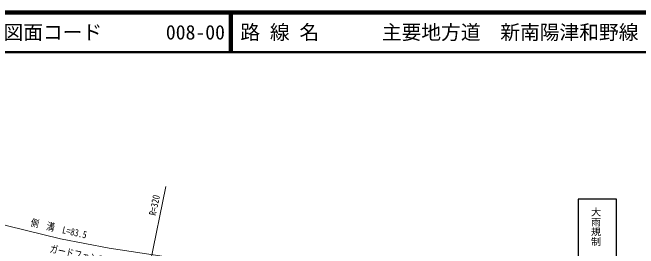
# Model space of a CAD drawing. Units: millimetres at full size, sheet at 1:1000; details may follow other scales. Extents: x 40000 to 680000, y 20000 to 380000.
# Drawn here: x 122675 to 281242, y 320250 to 380000 of the extents above; entities that cross this region are included whole.
import ezdxf
from ezdxf.enums import TextEntityAlignment as Align

# ---------------------------------------------------------------- set-up
doc = ezdxf.new("R2010")
doc.units = ezdxf.units.MM
doc.header["$LTSCALE"] = 1000
for name, color, linetype, lineweight in [('M-STR-HTXT', 7, 'Continuous', 13), ('M-STR-STRC', 7, 'Continuous', 25), ('M-TTL', 2, 'Continuous', 140), ('M-TTL-LINE', 7, 'Continuous', 50)]:
    doc.layers.add(name, color=color, linetype=linetype, lineweight=lineweight)
doc.layers.add('M-TTL-TXT', color=7, linetype='Continuous')
doc.styles.add('@ＭＳ ゴシック', font='')
doc.styles.add('ＭＳ ゴシック', font='')
doc.styles.get('@ＭＳ ゴシック').set_extended_font_data('@MS Gothic')
doc.styles.get('ＭＳ ゴシック').set_extended_font_data('MS Gothic')

msp = doc.modelspace()

# ---------------------------------------------------------------- linework, layer by layer
at = {"layer": 'M-STR-HTXT'}
msp.add_line((150015, 279592), (161480, 335951), dxfattribs=at)
msp.add_lwpolyline([(90414, 335907), (98474, 332965), (111080, 328923), (121383, 325970), (134853, 322705), (147135, 320322), (166637, 317395)], dxfattribs=at)
at = {"layer": 'M-STR-STRC'}
msp.add_lwpolyline([(265940, 314781), (275678, 314781), (275678, 332752), (265940, 332752)], close=True, dxfattribs=at)
at = {"layer": 'M-TTL'}
msp.add_line((680000, 380000), (40000, 380000), dxfattribs=at)
at = {"layer": 'M-TTL-LINE'}
for p, q in [((177750, 380000), (177750, 370000)), ((178250, 380000), (178250, 370000)), ((40000, 370000), (680000, 370000))]:
    msp.add_line(p, q, dxfattribs=at)

# ---------------------------------------------------------------- texts
at = {"layer": 'M-STR-HTXT', "style": 'ＭＳ ゴシック', "width": 0.8}
for s, rotation, p in [('R=320', 78.501, (160051, 330920)), ('側\u3000溝\u3000L=83.5', 347.089, (134066, 323834)), ('ガードフェンス', 348.243, (138916, 317328))]:
    msp.add_text(s, height=1833, rotation=rotation, dxfattribs=at).set_placement(p, align=Align.BOTTOM_CENTER)
at = {"layer": 'M-STR-STRC', "style": '@ＭＳ ゴシック'}
msp.add_text('大雨規制', height=1833, rotation=270, dxfattribs=at).set_placement((270431, 330754), align=Align.MIDDLE_LEFT)
at = {"layer": 'M-TTL-TXT', "style": 'ＭＳ ゴシック'}
for s, p in [('図面コード', (120380, 375000)), ('008-00', (161521, 375000)), ('路 線 名', (180380, 375000)), ('主要地方道\u3000新南陽津和野線', (216234, 375000))]:
    msp.add_text(s, height=3666, dxfattribs=at).set_placement(p, align=Align.MIDDLE_LEFT)

doc.saveas('drawing.dxf')
